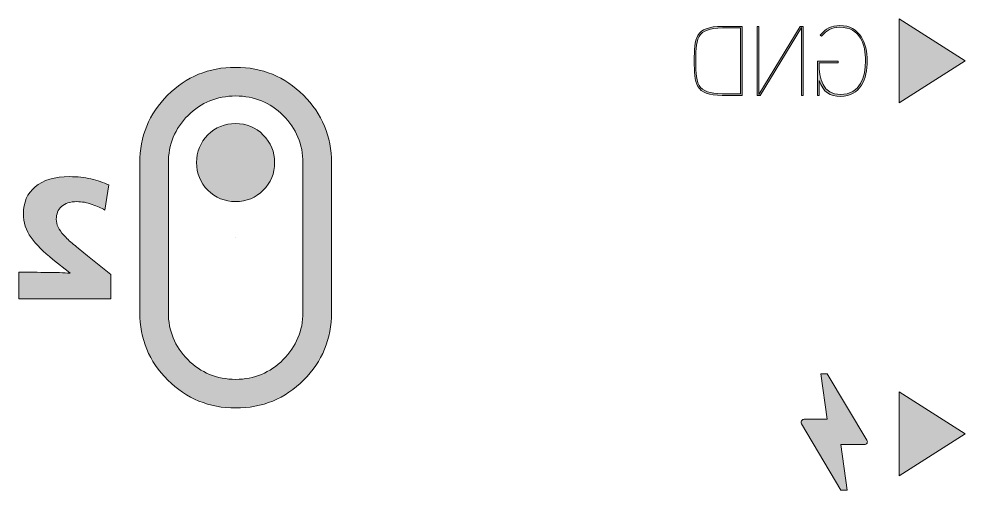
# Model space of a CAD drawing. Header units: centimetres. Extents: x 0.09 to 3.73, y -8.23 to -2.14.
# Drawn here: x 2.764 to 3.733, y -4.014 to -3.532 of the extents above; entities that cross this region are included whole.
import ezdxf

# ---------------------------------------------------------------- set-up
doc = ezdxf.new("R2010")
doc.units = ezdxf.units.CM
doc.header["$MEASUREMENT"] = 0
doc.layers.add('Camada 1', color=7, linetype='Continuous', lineweight=0)

# ---------------------------------------------------------------- blocks, each defined once
blk = doc.blocks.new('Block_10')
at = {"layer": 'Camada 1', "true_color": 0x010101, "transparency": 33554687}
h = blk.add_hatch(color=18, dxfattribs=at)
h.dxf.hatch_style = 2
edge = h.paths.add_edge_path()
edge.add_spline(control_points=[(2.98625, -3.75577), (2.98625, -3.75577), (2.98625, -3.75577), (2.98625, -3.75577), (2.98625, -3.75577), (2.98625, -3.75577), (2.98625, -3.75577), (2.98625, -3.75577), (2.98625, -3.75577), (2.98625, -3.75577), (2.98625, -3.75577), (2.98625, -3.75577), (2.98625, -3.75577), (2.98625, -3.75577), (2.98625, -3.75577), (2.98625, -3.75577), (2.98625, -3.75577), (2.98625, -3.75577), (2.98625, -3.75577), (2.98625, -3.75577), (2.98625, -3.75577), (2.98625, -3.75577), (2.98625, -3.75577), (2.98625, -3.75577), (2.98625, -3.75577)], knot_values=[0, 0, 0, 0, 1, 1, 1, 2, 2, 2, 3, 3, 3, 4, 4, 4, 5, 5, 5, 6, 6, 6, 7, 7, 7, 8, 8, 8, 8], degree=3, periodic=0)
edge = h.paths.add_edge_path()
edge.add_spline(control_points=[(2.9579, -3.70725), (2.96564, -3.71499), (2.97509, -3.71885), (2.98625, -3.71885), (2.99741, -3.71885), (3.00686, -3.71499), (3.0146, -3.70725), (3.02234, -3.69951), (3.02621, -3.69006), (3.02621, -3.6789), (3.02621, -3.66799), (3.02234, -3.6586), (3.0146, -3.65074), (3.00686, -3.64287), (2.99741, -3.63894), (2.98625, -3.63894), (2.97509, -3.63894), (2.96564, -3.64281), (2.9579, -3.65055), (2.95016, -3.65828), (2.94629, -3.66773), (2.94629, -3.6789), (2.94629, -3.69006), (2.95016, -3.69951), (2.9579, -3.70725)], knot_values=[0, 0, 0, 0, 1, 1, 1, 2, 2, 2, 3, 3, 3, 4, 4, 4, 5, 5, 5, 6, 6, 6, 7, 7, 7, 8, 8, 8, 8], degree=3, periodic=0)
edge = h.paths.add_edge_path()
edge.add_spline(control_points=[(2.91737, -3.83226), (2.91737, -3.85103), (2.92403, -3.86714), (2.93735, -3.88059), (2.95067, -3.89403), (2.96697, -3.90076), (2.98625, -3.90076), (3.00528, -3.90076), (3.02151, -3.89403), (3.03496, -3.88059), (3.0484, -3.86714), (3.05513, -3.85103), (3.05513, -3.83226), (3.05513, -3.83226), (3.05513, -3.67928), (3.05513, -3.67928), (3.05513, -3.66025), (3.0484, -3.64408), (3.03496, -3.63076), (3.02151, -3.61744), (3.00528, -3.61078), (2.98625, -3.61078), (2.96722, -3.61078), (2.95098, -3.61744), (2.93754, -3.63076), (2.92409, -3.64408), (2.91737, -3.66038), (2.91737, -3.67966), (2.91737, -3.67966), (2.91737, -3.83226), (2.91737, -3.83226)], knot_values=[0, 0, 0, 0, 1, 1, 1, 2, 2, 2, 3, 3, 3, 4, 4, 4, 5, 5, 5, 6, 6, 6, 7, 7, 7, 8, 8, 8, 9, 9, 9, 10, 10, 10, 10], degree=3, periodic=0)
edge = h.paths.add_edge_path()
edge.add_spline(control_points=[(2.88807, -3.67928), (2.88807, -3.65213), (2.89758, -3.62905), (2.91661, -3.61002), (2.93564, -3.59099), (2.95885, -3.58148), (2.98625, -3.58148), (3.01339, -3.58148), (3.03654, -3.59099), (3.0557, -3.61002), (3.07485, -3.62905), (3.08443, -3.65213), (3.08443, -3.67928), (3.08443, -3.67928), (3.08443, -3.83226), (3.08443, -3.83226), (3.08443, -3.8594), (3.07492, -3.88249), (3.05589, -3.90152), (3.03686, -3.92054), (3.01365, -3.93006), (2.98625, -3.93006), (2.9591, -3.93006), (2.93595, -3.92054), (2.9168, -3.90152), (2.89764, -3.88249), (2.88807, -3.8594), (2.88807, -3.83226), (2.88807, -3.83226), (2.88807, -3.67928), (2.88807, -3.67928)], knot_values=[0, 0, 0, 0, 1, 1, 1, 2, 2, 2, 3, 3, 3, 4, 4, 4, 5, 5, 5, 6, 6, 6, 7, 7, 7, 8, 8, 8, 9, 9, 9, 10, 10, 10, 10], degree=3, periodic=0)
at = {"layer": 'Camada 1', "true_color": 0x1d1d1b, "transparency": 33554687}
h = blk.add_hatch(color=250, dxfattribs=at)
h.dxf.hatch_style = 2
edge = h.paths.add_edge_path()
edge.add_spline(control_points=[(2.7644, -3.81823), (2.7644, -3.81823), (2.7644, -3.79118), (2.7644, -3.79118), (2.77492, -3.79118), (2.78465, -3.79123), (2.79359, -3.7913), (2.80253, -3.79139), (2.81027, -3.79166), (2.8168, -3.79215), (2.8168, -3.79215), (2.81657, -3.79191), (2.81657, -3.79191), (2.81657, -3.79191), (2.79909, -3.77806), (2.79909, -3.77806), (2.78953, -3.77043), (2.7821, -3.76293), (2.77683, -3.75561), (2.77158, -3.74829), (2.76894, -3.74018), (2.76894, -3.73127), (2.76894, -3.7198), (2.77297, -3.71062), (2.78103, -3.70369), (2.78908, -3.69677), (2.80093, -3.69331), (2.81657, -3.69331), (2.82422, -3.69331), (2.8314, -3.6941), (2.8381, -3.69568), (2.8448, -3.69725), (2.85095, -3.69932), (2.85653, -3.70185), (2.85653, -3.70185), (2.85223, -3.72753), (2.85223, -3.72753), (2.84887, -3.72545), (2.84456, -3.7235), (2.83929, -3.72166), (2.83404, -3.71983), (2.82885, -3.71892), (2.82374, -3.71892), (2.81673, -3.71892), (2.81146, -3.72059), (2.80794, -3.72393), (2.80444, -3.72729), (2.80269, -3.7316), (2.80269, -3.73685), (2.80269, -3.73973), (2.80329, -3.74245), (2.80448, -3.745), (2.80567, -3.74755), (2.8076, -3.75025), (2.81021, -3.75313), (2.81285, -3.75601), (2.81621, -3.75916), (2.82027, -3.76259), (2.82434, -3.76602), (2.82916, -3.76996), (2.83474, -3.77444), (2.83474, -3.77444), (2.85845, -3.79334), (2.85845, -3.79334), (2.85845, -3.79334), (2.85845, -3.81823), (2.85845, -3.81823), (2.85845, -3.81823), (2.7644, -3.81823), (2.7644, -3.81823)], knot_values=[0, 0, 0, 0, 1, 1, 1, 2, 2, 2, 3, 3, 3, 4, 4, 4, 5, 5, 5, 6, 6, 6, 7, 7, 7, 8, 8, 8, 9, 9, 9, 10, 10, 10, 11, 11, 11, 12, 12, 12, 13, 13, 13, 14, 14, 14, 15, 15, 15, 16, 16, 16, 17, 17, 17, 18, 18, 18, 19, 19, 19, 20, 20, 20, 21, 21, 21, 22, 22, 22, 23, 23, 23, 23], degree=3, periodic=0)
at = {"layer": 'Camada 1'}
for points, knots in [([(2.88807, -3.67928), (2.88807, -3.65213), (2.89758, -3.62905), (2.91661, -3.61002), (2.93564, -3.59099), (2.95885, -3.58148), (2.98625, -3.58148), (3.01339, -3.58148), (3.03654, -3.59099), (3.0557, -3.61002), (3.07485, -3.62905), (3.08443, -3.65213), (3.08443, -3.67928), (3.08443, -3.67928), (3.08443, -3.83226), (3.08443, -3.83226), (3.08443, -3.8594), (3.07492, -3.88249), (3.05589, -3.90152), (3.03686, -3.92054), (3.01365, -3.93006), (2.98625, -3.93006), (2.9591, -3.93006), (2.93595, -3.92054), (2.9168, -3.90152), (2.89764, -3.88249), (2.88807, -3.8594), (2.88807, -3.83226), (2.88807, -3.83226), (2.88807, -3.67928), (2.88807, -3.67928)], [0, 0, 0, 0, 1, 1, 1, 2, 2, 2, 3, 3, 3, 4, 4, 4, 5, 5, 5, 6, 6, 6, 7, 7, 7, 8, 8, 8, 9, 9, 9, 10, 10, 10, 10]), ([(2.91737, -3.83226), (2.91737, -3.85103), (2.92403, -3.86714), (2.93735, -3.88059), (2.95067, -3.89403), (2.96697, -3.90076), (2.98625, -3.90076), (3.00528, -3.90076), (3.02151, -3.89403), (3.03496, -3.88059), (3.0484, -3.86714), (3.05513, -3.85103), (3.05513, -3.83226), (3.05513, -3.83226), (3.05513, -3.67928), (3.05513, -3.67928), (3.05513, -3.66025), (3.0484, -3.64408), (3.03496, -3.63076), (3.02151, -3.61744), (3.00528, -3.61078), (2.98625, -3.61078), (2.96722, -3.61078), (2.95098, -3.61744), (2.93754, -3.63076), (2.92409, -3.64408), (2.91737, -3.66038), (2.91737, -3.67966), (2.91737, -3.67966), (2.91737, -3.83226), (2.91737, -3.83226)], [0, 0, 0, 0, 1, 1, 1, 2, 2, 2, 3, 3, 3, 4, 4, 4, 5, 5, 5, 6, 6, 6, 7, 7, 7, 8, 8, 8, 9, 9, 9, 10, 10, 10, 10]), ([(2.9579, -3.70725), (2.96564, -3.71499), (2.97509, -3.71885), (2.98625, -3.71885), (2.99741, -3.71885), (3.00686, -3.71499), (3.0146, -3.70725), (3.02234, -3.69951), (3.02621, -3.69006), (3.02621, -3.6789), (3.02621, -3.66799), (3.02234, -3.6586), (3.0146, -3.65074), (3.00686, -3.64287), (2.99741, -3.63894), (2.98625, -3.63894), (2.97509, -3.63894), (2.96564, -3.64281), (2.9579, -3.65055), (2.95016, -3.65828), (2.94629, -3.66773), (2.94629, -3.6789), (2.94629, -3.69006), (2.95016, -3.69951), (2.9579, -3.70725)], [0, 0, 0, 0, 1, 1, 1, 2, 2, 2, 3, 3, 3, 4, 4, 4, 5, 5, 5, 6, 6, 6, 7, 7, 7, 8, 8, 8, 8]), ([(2.7644, -3.81823), (2.7644, -3.81823), (2.7644, -3.79118), (2.7644, -3.79118), (2.77492, -3.79118), (2.78465, -3.79123), (2.79359, -3.7913), (2.80253, -3.79139), (2.81027, -3.79166), (2.8168, -3.79215), (2.8168, -3.79215), (2.81657, -3.79191), (2.81657, -3.79191), (2.81657, -3.79191), (2.79909, -3.77806), (2.79909, -3.77806), (2.78953, -3.77043), (2.7821, -3.76293), (2.77683, -3.75561), (2.77158, -3.74829), (2.76894, -3.74018), (2.76894, -3.73127), (2.76894, -3.7198), (2.77297, -3.71062), (2.78103, -3.70369), (2.78908, -3.69677), (2.80093, -3.69331), (2.81657, -3.69331), (2.82422, -3.69331), (2.8314, -3.6941), (2.8381, -3.69568), (2.8448, -3.69725), (2.85095, -3.69932), (2.85653, -3.70185), (2.85653, -3.70185), (2.85223, -3.72753), (2.85223, -3.72753), (2.84887, -3.72545), (2.84456, -3.7235), (2.83929, -3.72166), (2.83404, -3.71983), (2.82885, -3.71892), (2.82374, -3.71892), (2.81673, -3.71892), (2.81146, -3.72059), (2.80794, -3.72393), (2.80444, -3.72729), (2.80269, -3.7316), (2.80269, -3.73685), (2.80269, -3.73973), (2.80329, -3.74245), (2.80448, -3.745), (2.80567, -3.74755), (2.8076, -3.75025), (2.81021, -3.75313), (2.81285, -3.75601), (2.81621, -3.75916), (2.82027, -3.76259), (2.82434, -3.76602), (2.82916, -3.76996), (2.83474, -3.77444), (2.83474, -3.77444), (2.85845, -3.79334), (2.85845, -3.79334), (2.85845, -3.79334), (2.85845, -3.81823), (2.85845, -3.81823), (2.85845, -3.81823), (2.7644, -3.81823), (2.7644, -3.81823)], [0, 0, 0, 0, 1, 1, 1, 2, 2, 2, 3, 3, 3, 4, 4, 4, 5, 5, 5, 6, 6, 6, 7, 7, 7, 8, 8, 8, 9, 9, 9, 10, 10, 10, 11, 11, 11, 12, 12, 12, 13, 13, 13, 14, 14, 14, 15, 15, 15, 16, 16, 16, 17, 17, 17, 18, 18, 18, 19, 19, 19, 20, 20, 20, 21, 21, 21, 22, 22, 22, 23, 23, 23, 23]), ([(2.98625, -3.75577), (2.98625, -3.75577), (2.98625, -3.75577), (2.98625, -3.75577), (2.98625, -3.75577), (2.98625, -3.75577), (2.98625, -3.75577), (2.98625, -3.75577), (2.98625, -3.75577), (2.98625, -3.75577), (2.98625, -3.75577), (2.98625, -3.75577), (2.98625, -3.75577), (2.98625, -3.75577), (2.98625, -3.75577), (2.98625, -3.75577), (2.98625, -3.75577), (2.98625, -3.75577), (2.98625, -3.75577), (2.98625, -3.75577), (2.98625, -3.75577), (2.98625, -3.75577), (2.98625, -3.75577), (2.98625, -3.75577), (2.98625, -3.75577)], [0, 0, 0, 0, 1, 1, 1, 2, 2, 2, 3, 3, 3, 4, 4, 4, 5, 5, 5, 6, 6, 6, 7, 7, 7, 8, 8, 8, 8])]:
    blk.add_open_spline(points, degree=3, knots=knots, dxfattribs=at)
blk = doc.blocks.new('Block_11')
at = {"layer": 'Camada 1', "true_color": 0x1d1d1b, "transparency": 33554687}
h = blk.add_hatch(color=250, dxfattribs=at)
h.dxf.hatch_style = 2
edge = h.paths.add_edge_path()
edge.add_spline(control_points=[(3.45747, -3.57492), (3.45747, -3.58169), (3.45687, -3.59334), (3.46082, -3.59992), (3.46445, -3.60588), (3.47155, -3.60851), (3.48479, -3.60851), (3.48479, -3.60851), (3.50321, -3.60851), (3.50321, -3.60851), (3.50321, -3.60851), (3.50321, -3.54121), (3.50321, -3.54121), (3.50321, -3.54121), (3.48479, -3.54121), (3.48479, -3.54121), (3.47155, -3.54121), (3.46445, -3.54385), (3.46082, -3.54982), (3.45687, -3.55649), (3.45747, -3.56814), (3.45747, -3.57492)], knot_values=[0, 0, 0, 0, 1, 1, 1, 2, 2, 2, 3, 3, 3, 4, 4, 4, 5, 5, 5, 6, 6, 6, 7, 7, 7, 7], degree=3, periodic=0)
edge = h.paths.add_edge_path()
edge.add_spline(control_points=[(3.45585, -3.57492), (3.45585, -3.55225), (3.45616, -3.53959), (3.4845, -3.53959), (3.4845, -3.53959), (3.50483, -3.53959), (3.50483, -3.53959), (3.50483, -3.53959), (3.50483, -3.61023), (3.50483, -3.61023), (3.50483, -3.61023), (3.4845, -3.61023), (3.4845, -3.61023), (3.45616, -3.61023), (3.45585, -3.59749), (3.45585, -3.57492)], knot_values=[0, 0, 0, 0, 1, 1, 1, 2, 2, 2, 3, 3, 3, 4, 4, 4, 5, 5, 5, 5], degree=3, periodic=0)
h = blk.add_hatch(color=250, dxfattribs=at)
h.dxf.hatch_style = 2
edge = h.paths.add_edge_path()
edge.add_spline(control_points=[(3.52031, -3.53959), (3.52031, -3.53959), (3.52193, -3.53959), (3.52193, -3.53959), (3.52193, -3.53959), (3.52193, -3.60911), (3.52193, -3.60911), (3.52193, -3.60911), (3.56432, -3.53959), (3.56432, -3.53959), (3.56432, -3.53959), (3.56736, -3.53959), (3.56736, -3.53959), (3.56736, -3.53959), (3.56736, -3.61023), (3.56736, -3.61023), (3.56736, -3.61023), (3.56574, -3.61023), (3.56574, -3.61023), (3.56574, -3.61023), (3.56574, -3.54071), (3.56574, -3.54071), (3.56574, -3.54071), (3.52324, -3.61023), (3.52324, -3.61023), (3.52324, -3.61023), (3.52031, -3.61023), (3.52031, -3.61023), (3.52031, -3.61023), (3.52031, -3.53959), (3.52031, -3.53959)], knot_values=[0, 0, 0, 0, 1, 1, 1, 2, 2, 2, 3, 3, 3, 4, 4, 4, 5, 5, 5, 6, 6, 6, 7, 7, 7, 8, 8, 8, 9, 9, 9, 10, 10, 10, 10], degree=3, periodic=0)
h = blk.add_hatch(color=250, dxfattribs=at)
h.dxf.hatch_style = 2
edge = h.paths.add_edge_path()
edge.add_spline(control_points=[(3.60327, -3.57503), (3.60327, -3.57503), (3.60327, -3.57683), (3.60327, -3.57683), (3.60327, -3.57683), (3.58365, -3.57683), (3.58365, -3.57683), (3.58365, -3.59292), (3.58739, -3.60942), (3.60549, -3.60942), (3.62594, -3.60942), (3.63121, -3.5906), (3.63121, -3.57492), (3.63121, -3.55873), (3.62584, -3.5404), (3.60499, -3.5404), (3.59629, -3.5404), (3.59133, -3.54364), (3.58617, -3.54941), (3.58617, -3.54941), (3.58486, -3.5485), (3.58486, -3.5485), (3.59052, -3.54202), (3.59598, -3.53868), (3.60499, -3.53868), (3.62534, -3.53868), (3.63283, -3.55659), (3.63283, -3.57492), (3.63283, -3.59313), (3.62604, -3.61115), (3.60549, -3.61115), (3.59488, -3.61115), (3.58778, -3.6071), (3.58384, -3.59485), (3.58384, -3.59485), (3.58384, -3.61023), (3.58384, -3.61023), (3.58384, -3.61023), (3.58193, -3.61023), (3.58193, -3.61023), (3.58193, -3.61023), (3.58193, -3.57503), (3.58193, -3.57503), (3.58193, -3.57503), (3.60327, -3.57503), (3.60327, -3.57503)], knot_values=[0, 0, 0, 0, 1, 1, 1, 2, 2, 2, 3, 3, 3, 4, 4, 4, 5, 5, 5, 6, 6, 6, 7, 7, 7, 8, 8, 8, 9, 9, 9, 10, 10, 10, 11, 11, 11, 12, 12, 12, 13, 13, 13, 14, 14, 14, 15, 15, 15, 15], degree=3, periodic=0)
at = {"layer": 'Camada 1'}
for points, knots in [([(3.45585, -3.57492), (3.45585, -3.55225), (3.45616, -3.53959), (3.4845, -3.53959), (3.4845, -3.53959), (3.50483, -3.53959), (3.50483, -3.53959), (3.50483, -3.53959), (3.50483, -3.61023), (3.50483, -3.61023), (3.50483, -3.61023), (3.4845, -3.61023), (3.4845, -3.61023), (3.45616, -3.61023), (3.45585, -3.59749), (3.45585, -3.57492)], [0, 0, 0, 0, 1, 1, 1, 2, 2, 2, 3, 3, 3, 4, 4, 4, 5, 5, 5, 5]), ([(3.45747, -3.57492), (3.45747, -3.58169), (3.45687, -3.59334), (3.46082, -3.59992), (3.46445, -3.60588), (3.47155, -3.60851), (3.48479, -3.60851), (3.48479, -3.60851), (3.50321, -3.60851), (3.50321, -3.60851), (3.50321, -3.60851), (3.50321, -3.54121), (3.50321, -3.54121), (3.50321, -3.54121), (3.48479, -3.54121), (3.48479, -3.54121), (3.47155, -3.54121), (3.46445, -3.54385), (3.46082, -3.54982), (3.45687, -3.55649), (3.45747, -3.56814), (3.45747, -3.57492)], [0, 0, 0, 0, 1, 1, 1, 2, 2, 2, 3, 3, 3, 4, 4, 4, 5, 5, 5, 6, 6, 6, 7, 7, 7, 7]), ([(3.52031, -3.53959), (3.52031, -3.53959), (3.52193, -3.53959), (3.52193, -3.53959), (3.52193, -3.53959), (3.52193, -3.60911), (3.52193, -3.60911), (3.52193, -3.60911), (3.56432, -3.53959), (3.56432, -3.53959), (3.56432, -3.53959), (3.56736, -3.53959), (3.56736, -3.53959), (3.56736, -3.53959), (3.56736, -3.61023), (3.56736, -3.61023), (3.56736, -3.61023), (3.56574, -3.61023), (3.56574, -3.61023), (3.56574, -3.61023), (3.56574, -3.54071), (3.56574, -3.54071), (3.56574, -3.54071), (3.52324, -3.61023), (3.52324, -3.61023), (3.52324, -3.61023), (3.52031, -3.61023), (3.52031, -3.61023), (3.52031, -3.61023), (3.52031, -3.53959), (3.52031, -3.53959)], [0, 0, 0, 0, 1, 1, 1, 2, 2, 2, 3, 3, 3, 4, 4, 4, 5, 5, 5, 6, 6, 6, 7, 7, 7, 8, 8, 8, 9, 9, 9, 10, 10, 10, 10]), ([(3.60327, -3.57503), (3.60327, -3.57503), (3.60327, -3.57683), (3.60327, -3.57683), (3.60327, -3.57683), (3.58365, -3.57683), (3.58365, -3.57683), (3.58365, -3.59292), (3.58739, -3.60942), (3.60549, -3.60942), (3.62594, -3.60942), (3.63121, -3.5906), (3.63121, -3.57492), (3.63121, -3.55873), (3.62584, -3.5404), (3.60499, -3.5404), (3.59629, -3.5404), (3.59133, -3.54364), (3.58617, -3.54941), (3.58617, -3.54941), (3.58486, -3.5485), (3.58486, -3.5485), (3.59052, -3.54202), (3.59598, -3.53868), (3.60499, -3.53868), (3.62534, -3.53868), (3.63283, -3.55659), (3.63283, -3.57492), (3.63283, -3.59313), (3.62604, -3.61115), (3.60549, -3.61115), (3.59488, -3.61115), (3.58778, -3.6071), (3.58384, -3.59485), (3.58384, -3.59485), (3.58384, -3.61023), (3.58384, -3.61023), (3.58384, -3.61023), (3.58193, -3.61023), (3.58193, -3.61023), (3.58193, -3.61023), (3.58193, -3.57503), (3.58193, -3.57503), (3.58193, -3.57503), (3.60327, -3.57503), (3.60327, -3.57503)], [0, 0, 0, 0, 1, 1, 1, 2, 2, 2, 3, 3, 3, 4, 4, 4, 5, 5, 5, 6, 6, 6, 7, 7, 7, 8, 8, 8, 9, 9, 9, 10, 10, 10, 11, 11, 11, 12, 12, 12, 13, 13, 13, 14, 14, 14, 15, 15, 15, 15])]:
    blk.add_open_spline(points, degree=3, knots=knots, dxfattribs=at)

msp = doc.modelspace()

# ---------------------------------------------------------------- hatches: boundary and pattern name
at = {"layer": 'Camada 1', "true_color": 0x010101, "transparency": 33554687}
h = msp.add_hatch(color=18, dxfattribs=at)
h.dxf.hatch_style = 2
edge = h.paths.add_edge_path()
edge.add_spline(control_points=[(3.73307, -3.57491), (3.73307, -3.57491), (3.66543, -3.53193), (3.66543, -3.53193), (3.66543, -3.53193), (3.66543, -3.61789), (3.66543, -3.61789), (3.66543, -3.61789), (3.73307, -3.57491), (3.73307, -3.57491)], knot_values=[0, 0, 0, 0, 1, 1, 1, 2, 2, 2, 3, 3, 3, 3], degree=3, periodic=0)
h = msp.add_hatch(color=18, dxfattribs=at)
h.dxf.hatch_style = 2
edge = h.paths.add_edge_path()
edge.add_spline(control_points=[(3.6125, -4.01405), (3.6125, -4.01405), (3.60589, -3.96758), (3.60589, -3.96758), (3.60589, -3.96758), (3.62983, -3.96758), (3.62983, -3.96758), (3.63109, -3.96758), (3.63203, -3.96703), (3.63266, -3.96593), (3.63329, -3.96483), (3.63319, -3.9638), (3.63235, -3.96286), (3.63235, -3.96286), (3.59202, -3.89512), (3.59202, -3.89512), (3.59202, -3.89512), (3.58541, -3.89512), (3.58541, -3.89512), (3.58541, -3.89512), (3.59202, -3.94159), (3.59202, -3.94159), (3.59202, -3.94159), (3.56824, -3.94159), (3.56824, -3.94159), (3.56729, -3.94159), (3.56645, -3.94214), (3.56572, -3.94325), (3.56498, -3.94435), (3.56493, -3.94537), (3.56556, -3.94632), (3.56556, -3.94632), (3.60589, -4.01405), (3.60589, -4.01405), (3.60589, -4.01405), (3.6125, -4.01405), (3.6125, -4.01405)], knot_values=[0, 0, 0, 0, 1, 1, 1, 2, 2, 2, 3, 3, 3, 4, 4, 4, 5, 5, 5, 6, 6, 6, 7, 7, 7, 8, 8, 8, 9, 9, 9, 10, 10, 10, 11, 11, 11, 12, 12, 12, 12], degree=3, periodic=0)
h = msp.add_hatch(color=18, dxfattribs=at)
h.dxf.hatch_style = 2
edge = h.paths.add_edge_path()
edge.add_spline(control_points=[(3.73307, -3.9566), (3.73307, -3.9566), (3.66543, -3.91362), (3.66543, -3.91362), (3.66543, -3.91362), (3.66543, -3.99957), (3.66543, -3.99957), (3.66543, -3.99957), (3.73307, -3.9566), (3.73307, -3.9566)], knot_values=[0, 0, 0, 0, 1, 1, 1, 2, 2, 2, 3, 3, 3, 3], degree=3, periodic=0)

# ---------------------------------------------------------------- linework, layer by layer
at = {"layer": 'Camada 1'}
for points, knots in [([(3.73307, -3.57491), (3.73307, -3.57491), (3.66543, -3.53193), (3.66543, -3.53193), (3.66543, -3.53193), (3.66543, -3.61789), (3.66543, -3.61789), (3.66543, -3.61789), (3.73307, -3.57491), (3.73307, -3.57491)], [0, 0, 0, 0, 1, 1, 1, 2, 2, 2, 3, 3, 3, 3]), ([(3.6125, -4.01405), (3.6125, -4.01405), (3.60589, -3.96758), (3.60589, -3.96758), (3.60589, -3.96758), (3.62983, -3.96758), (3.62983, -3.96758), (3.63109, -3.96758), (3.63203, -3.96703), (3.63266, -3.96593), (3.63329, -3.96483), (3.63319, -3.9638), (3.63235, -3.96286), (3.63235, -3.96286), (3.59202, -3.89512), (3.59202, -3.89512), (3.59202, -3.89512), (3.58541, -3.89512), (3.58541, -3.89512), (3.58541, -3.89512), (3.59202, -3.94159), (3.59202, -3.94159), (3.59202, -3.94159), (3.56824, -3.94159), (3.56824, -3.94159), (3.56729, -3.94159), (3.56645, -3.94214), (3.56572, -3.94325), (3.56498, -3.94435), (3.56493, -3.94537), (3.56556, -3.94632), (3.56556, -3.94632), (3.60589, -4.01405), (3.60589, -4.01405), (3.60589, -4.01405), (3.6125, -4.01405), (3.6125, -4.01405)], [0, 0, 0, 0, 1, 1, 1, 2, 2, 2, 3, 3, 3, 4, 4, 4, 5, 5, 5, 6, 6, 6, 7, 7, 7, 8, 8, 8, 9, 9, 9, 10, 10, 10, 11, 11, 11, 12, 12, 12, 12]), ([(3.73307, -3.9566), (3.73307, -3.9566), (3.66543, -3.91362), (3.66543, -3.91362), (3.66543, -3.91362), (3.66543, -3.99957), (3.66543, -3.99957), (3.66543, -3.99957), (3.73307, -3.9566), (3.73307, -3.9566)], [0, 0, 0, 0, 1, 1, 1, 2, 2, 2, 3, 3, 3, 3])]:
    msp.add_open_spline(points, degree=3, knots=knots, dxfattribs=at)

# ---------------------------------------------------------------- block references
for name in ['Block_11', 'Block_10']:
    msp.add_blockref(name, (0, 0), dxfattribs=at)

doc.saveas('drawing.dxf')
